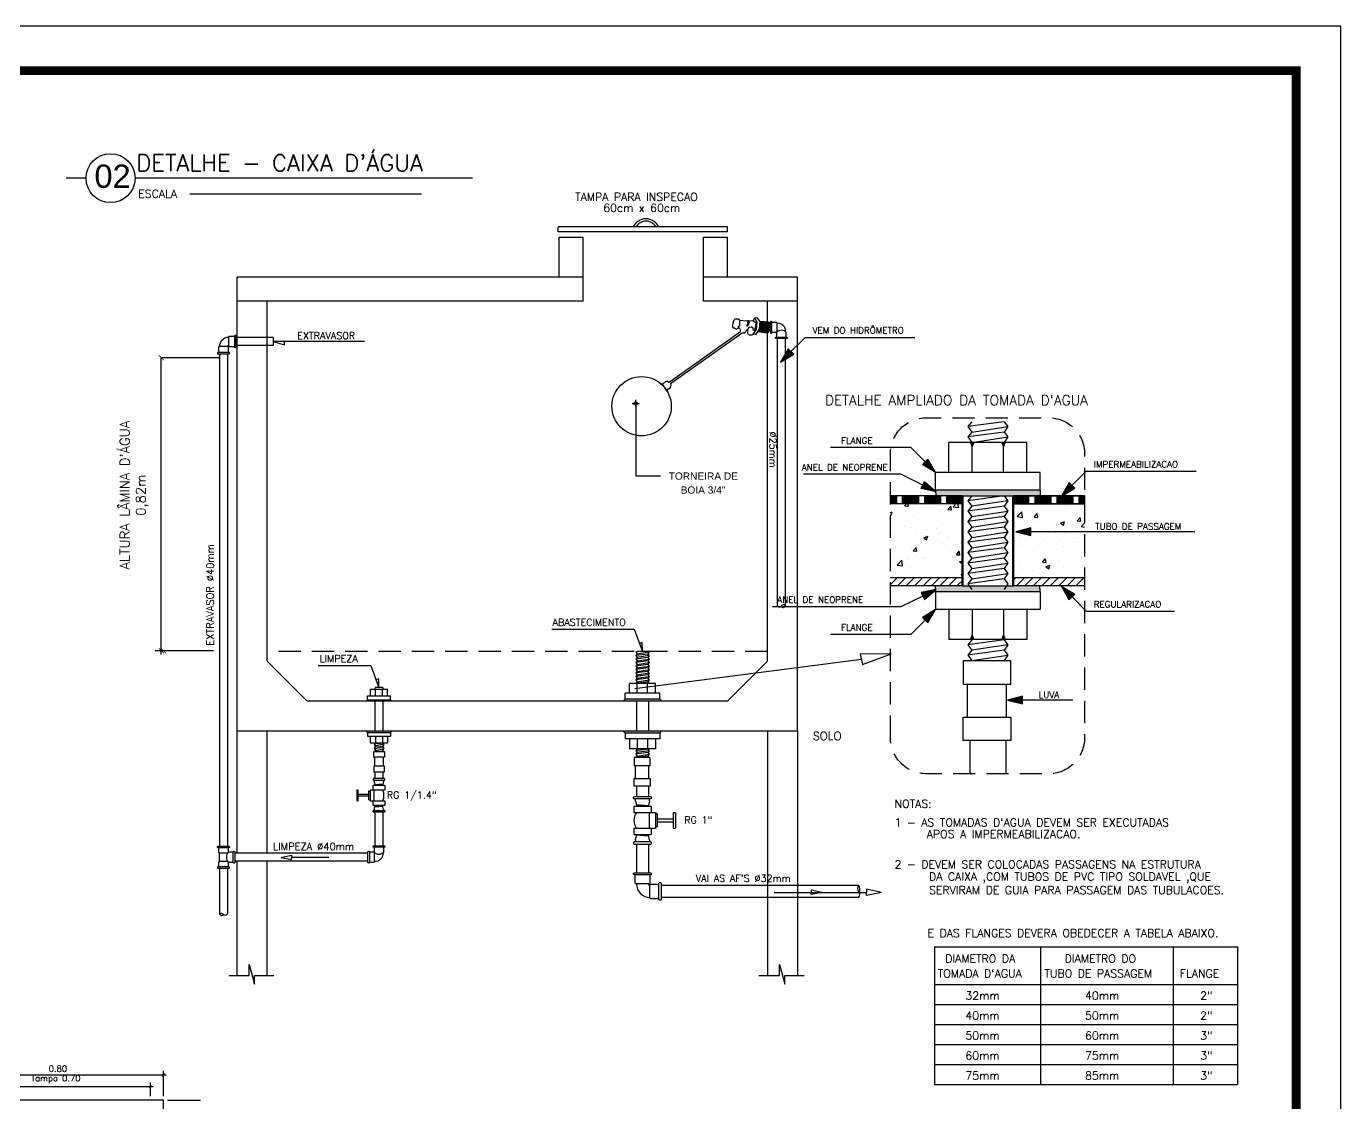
# Model space of a CAD drawing. Header units: millimetres. Extents: x -72 to 578, y 3 to 161.
# Drawn here: x 563.32 to 578.11, y 57.73 to 69.85 of the extents above; entities that cross this region are included whole.
import ezdxf
from ezdxf.enums import TextEntityAlignment as Align

# ---------------------------------------------------------------- set-up
doc = ezdxf.new("R2010")
doc.units = ezdxf.units.MM
doc.linetypes.add('HIDDEN', pattern=[0.375, 0.25, -0.125])
doc.layers.get('0').update_dxf_attribs({"color": 3})
for name, color, linetype in [('A-LAYOUT', 7, 'Continuous'), ('A-PEN-C', 4, 'Continuous'), ('A-PEN-G', 3, 'Continuous'), ('COTA', 7, 'Continuous'), ('COTAS', 7, 'Continuous'), ('DETALLHES_HIDRAULICO', 4, 'Continuous'), ('LAYER1', 2, 'Continuous'), ('LAYER2', 5, 'Continuous'), ('txt_0', 7, 'Continuous'), ('txt_1', 7, 'Continuous'), ('TXT_2', 6, 'Continuous')]:
    doc.layers.add(name, color=color, linetype=linetype)
doc.styles.add('ADITIVOCAD', font='romans.shx')
doc.styles.add('ARIAL', font='arial.ttf', dxfattribs={"height": 0.2})
doc.styles.add('CARIMBO_DADOS', font='arial.ttf', dxfattribs={"height": 0.1})
doc.styles.add('F2', font='ARIALN.TTF')
doc.styles.add('ROMANS', font='romans__.ttf', dxfattribs={"height": 0.1})
doc.dimstyles.new('COTAS_EXTERNAS', dxfattribs={"dimtxt": 0.1, "dimasz": 0.01, "dimexe": 0, "dimexo": 0, "dimgap": 0.07, "dimtad": 1, "dimzin": 5, "dimdsep": 46, "dimtxsty": 'CARIMBO_DADOS', "dimblk1": 'CIRCULOS', "dimblk2": 'CIRCULOS', "dimsah": 1, "dimcen": 0, "dimse1": 1, "dimse2": 1, "dimclrd": 8, "dimclre": 8, "dimclrt": 230, "dimadec": 0, "dimazin": 0, "dimtfac": 100, "dimtix": 1, "dimtmove": 2, "dimatfit": 3, "dimldrblk": 'CIRCULOS', "dimfxl": 1, "dimtolj": 1, "dimtzin": 5, "dimarcsym": 0})

# ---------------------------------------------------------------- blocks, each defined once
blk = doc.blocks.new('_ArchTick')
at = {"color": 0, "linetype": 'ByBlock', "const_width": 0.15}
blk.add_lwpolyline([(-0.5, -0.5), (0.5, 0.5)], dxfattribs=at)
blk = doc.blocks.new('efrgwbhwbnwbwb')
at = {"layer": 'A-PEN-C'}
blk.add_lwpolyline([(952.214, 187.44), (952.244, 187.406), (952.248, 187.386), (952.25, 187.363), (952.248, 187.323), (952.241, 187.284), (952.22, 187.212), (952.193, 187.19), (952.183, 187.172), (952.166, 187.17), (951.934, 187.201), (951.882, 187.133), (951.826, 187.143), (951.823, 187.137), (951.792, 187.122), (951.775, 187.12), (951.753, 187.116), (951.749, 187.116), (951.745, 187.118), (951.732, 187.121), (951.723, 187.124), (951.716, 187.131), (951.713, 187.132), (951.71, 187.135), (951.705, 187.141), (951.702, 187.145), (951.697, 187.158), (951.692, 187.164), (951.692, 187.176), (951.692, 187.186), (951.693, 187.195), (951.694, 187.202), (951.689, 187.209), (951.68, 187.221), (951.69, 187.227), (951.693, 187.233), (951.693, 187.237), (951.692, 187.242), (951.69, 187.245), (951.69, 187.245), (951.674, 187.245), (951.671, 187.245), (951.661, 187.243), (951.658, 187.238), (951.649, 187.218), (951.638, 187.198), (951.622, 187.185), (951.62, 187.169), (951.608, 187.168), (951.577, 187.169), (951.557, 187.172), (951.554, 187.172), (949.796, 185.919), (949.799, 185.871), (949.786, 185.839), (949.784, 185.826), (949.784, 185.815), (949.74, 185.789), (949.714, 185.782), (949.708, 185.78), (949.712, 185.739), (949.706, 185.751), (949.643, 185.841), (949.613, 185.872), (949.592, 185.894), (949.567, 185.917), (949.557, 185.926), (949.609, 185.926), (949.629, 185.938), (949.635, 185.945), (949.646, 185.965), (949.669, 185.972), (949.687, 185.986), (949.697, 185.992), (949.711, 185.992), (949.718, 185.991), (949.752, 185.967), (949.755, 185.966), (949.762, 185.966), (951.512, 187.209), (951.515, 187.225), (951.511, 187.246), (951.505, 187.259), (951.503, 187.264), (951.499, 187.274), (951.493, 187.289), (951.464, 187.291), (951.447, 187.295), (951.437, 187.282), (951.443, 187.279), (951.429, 187.273), (951.417, 187.271), (951.41, 187.271), (951.393, 187.277), (951.364, 187.289), (951.342, 187.291), (951.327, 187.31), (951.325, 187.33), (951.325, 187.355), (951.328, 187.388), (951.33, 187.403), (951.333, 187.418), (951.333, 187.43), (951.337, 187.44), (951.348, 187.457), (951.352, 187.477), (951.354, 187.483), (951.362, 187.491), (951.369, 187.496), (951.376, 187.511), (951.377, 187.516), (951.388, 187.524), (951.46, 187.518), (951.482, 187.507), (951.488, 187.496), (951.489, 187.487), (951.68, 187.47), (951.686, 187.483), (951.823, 187.47), (951.867, 187.544), (951.916, 187.551), (951.991, 187.458), (952.045, 187.456), (952.07, 187.456), (952.094, 187.456), (952.173, 187.445), (952.198, 187.445), (952.206, 187.444), (952.214, 187.44)], dxfattribs=at)
blk.add_circle((949.083, 185.372), 0.729, dxfattribs=at)
at = {"layer": 'A-PEN-G'}
for points in [[(951.495, 187.486), (951.487, 187.436), (951.487, 187.423), (951.487, 187.399), (951.489, 187.367), (951.476, 187.338), (951.469, 187.329), (951.447, 187.295)], [(951.694, 187.482), (951.724, 187.435), (951.711, 187.392), (951.701, 187.364), (951.693, 187.346), (951.671, 187.338), (951.668, 187.352), (951.685, 187.378), (951.691, 187.395), (951.694, 187.405), (951.695, 187.415), (951.695, 187.432), (951.694, 187.445), (951.688, 187.458), (951.68, 187.47)], [(951.823, 187.47), (951.888, 187.433), (951.878, 187.286), (951.836, 187.234)], [(951.991, 187.458), (951.971, 187.269), (951.882, 187.133), (951.826, 187.143), (951.91, 187.263), (951.927, 187.442), (951.867, 187.544)], [(951.836, 187.234), (951.825, 187.289), (951.781, 187.319), (951.774, 187.319), (951.726, 187.31), (951.714, 187.297), (951.695, 187.262), (951.694, 187.256), (951.69, 187.245)], [(952, 187.457), (952.012, 187.401), (952.01, 187.377), (952.008, 187.35), (952.003, 187.323), (951.996, 187.301), (951.992, 187.28), (951.991, 187.268), (951.99, 187.246), (951.986, 187.224), (951.973, 187.201)], [(952.012, 187.457), (952.024, 187.4), (952.022, 187.376), (952.02, 187.349), (952.015, 187.322), (952.009, 187.3), (952.004, 187.279), (952.003, 187.268), (952.002, 187.246), (951.998, 187.224), (951.985, 187.201)], [(952.03, 187.456), (952.042, 187.399), (952.04, 187.376), (952.038, 187.348), (952.033, 187.322), (952.027, 187.299), (952.022, 187.278), (952.021, 187.267), (952.02, 187.245), (952.016, 187.223), (952.003, 187.2)], [(952.053, 187.456), (952.065, 187.399), (952.063, 187.375), (952.06, 187.348), (952.055, 187.321), (952.049, 187.299), (952.045, 187.278), (952.044, 187.267), (952.042, 187.244), (952.039, 187.223), (952.026, 187.2)], [(952.07, 187.456), (952.082, 187.399), (952.08, 187.375), (952.078, 187.348), (952.073, 187.321), (952.066, 187.299), (952.062, 187.278), (952.061, 187.267), (952.06, 187.244), (952.056, 187.223), (952.043, 187.2)], [(952.09, 187.456), (952.101, 187.399), (952.099, 187.375), (952.097, 187.348), (952.092, 187.321), (952.086, 187.299), (952.081, 187.278), (952.08, 187.267), (952.079, 187.244), (952.075, 187.223), (952.062, 187.2)], [(952.103, 187.455), (952.115, 187.398), (952.113, 187.374), (952.11, 187.347), (952.105, 187.32), (952.099, 187.298), (952.095, 187.277), (952.093, 187.265), (952.092, 187.243), (952.088, 187.221), (952.075, 187.198)], [(952.12, 187.452), (952.131, 187.395), (952.13, 187.372), (952.127, 187.345), (952.122, 187.318), (952.116, 187.295), (952.112, 187.274), (952.11, 187.263), (952.109, 187.241), (952.105, 187.219), (952.092, 187.196)], [(952.133, 187.45), (952.145, 187.394), (952.143, 187.37), (952.141, 187.343), (952.136, 187.316), (952.13, 187.294), (952.125, 187.273), (952.124, 187.261), (952.123, 187.239), (952.119, 187.217), (952.106, 187.194)], [(952.144, 187.449), (952.156, 187.392), (952.154, 187.369), (952.151, 187.341), (952.146, 187.315), (952.14, 187.292), (952.136, 187.271), (952.134, 187.26), (952.133, 187.238), (952.129, 187.216), (952.116, 187.193)], [(952.162, 187.45), (952.174, 187.393), (952.172, 187.369), (952.169, 187.342), (952.165, 187.315), (952.158, 187.293), (952.154, 187.272), (952.153, 187.261), (952.151, 187.238), (952.148, 187.216), (952.135, 187.193)], [(952.173, 187.445), (952.184, 187.388), (952.183, 187.365), (952.18, 187.337), (952.175, 187.311), (952.169, 187.288), (952.165, 187.267), (952.163, 187.256), (952.162, 187.234), (952.158, 187.212), (952.145, 187.189)], [(952.185, 187.445), (952.197, 187.388), (952.195, 187.365), (952.193, 187.337), (952.188, 187.311), (952.181, 187.288), (952.177, 187.267), (952.176, 187.256), (952.175, 187.234), (952.171, 187.212), (952.158, 187.189)], [(952.195, 187.445), (952.207, 187.388), (952.205, 187.365), (952.203, 187.337), (952.198, 187.311), (952.192, 187.288), (952.187, 187.267), (952.186, 187.256), (952.185, 187.234), (952.181, 187.212), (952.168, 187.189)], [(952.21, 187.442), (952.222, 187.385), (952.22, 187.362), (952.218, 187.334), (952.213, 187.308), (952.206, 187.285), (952.202, 187.264), (952.201, 187.253), (952.2, 187.231), (952.196, 187.209), (952.183, 187.186)]]:
    blk.add_lwpolyline(points, dxfattribs=at)
blk = doc.blocks.new('CIRCULOS')
at = {"layer": 'COTAS'}
for p, q in [((-4, 0), (4, 0)), ((0, 4), (0, -4))]:
    blk.add_line(p, q, dxfattribs=at)
for radius in [2, 1]:
    blk.add_circle((0, 0), radius, dxfattribs=at)
blk = doc.blocks.new('A$C00126118')
at = {"layer": 'LAYER2'}
blk.add_line((0.3, 0.367), (0, 0.367), dxfattribs=at)
blk.add_circle((0.667, 0.367), 0.367, dxfattribs=at)

msp = doc.modelspace()

# ---------------------------------------------------------------- linework, layer by layer
at = {"layer": 'A-LAYOUT', "linetype": 'ByBlock'}
for p, q in [((562.485, 58.048), (564.897, 58.048)), ((564.867, 57.808), (564.867, 58.092)), ((562.632, 57.918), (564.75, 57.918)), ((564.72, 57.808), (564.72, 57.962)), ((564.911, 57.764), (565.282, 57.764))]:
    msp.add_line(p, q, dxfattribs=at)
at = {"layer": 'A-LAYOUT'}
for p, q in [((564.867, 57.764), (562.515, 57.764)), ((564.867, 55.411), (564.867, 57.764))]:
    msp.add_line(p, q, dxfattribs=at)
at = {"layer": 'A-LAYOUT', "linetype": 'ByBlock', "const_width": 0.00573}
for points in [[(564.848, 58.028), (564.886, 58.067)], [(564.701, 57.899), (564.739, 57.937)]]:
    msp.add_lwpolyline(points, dxfattribs=at)
at = {"layer": 'COTA'}
msp.add_lwpolyline([(537.31, 40.148), (578.11, 40.148), (578.11, 69.848), (537.31, 69.848)], close=True, dxfattribs=at)
at = {"layer": 'COTA', "const_width": 0.1}
msp.add_lwpolyline([(537.81, 40.648), (577.61, 40.648), (577.61, 69.348), (537.81, 69.348)], close=True, dxfattribs=at)
at = {"layer": 'DETALLHES_HIDRAULICO'}
for p, q in [((566.1, 66.346), (565.681, 66.346)), ((566.1, 66.256), (565.681, 66.256)), ((566.1, 66.346), (566.1, 66.256)), ((571.772, 66.333), (571.772, 63.331)), ((571.862, 66.333), (571.862, 63.331)), ((565.497, 66.161), (565.497, 60.62)), ((565.587, 66.161), (565.587, 60.62)), ((573.959, 65.397), (573.914, 65.343)), ((574.323, 65.397), (573.914, 65.343)), ((574.323, 65.397), (574.367, 65.343)), ((573.914, 65.343), (573.959, 65.28)), ((574.323, 65.28), (573.914, 65.226)), ((573.959, 65.28), (573.914, 65.226)), ((573.914, 65.226), (573.959, 65.163)), ((573.959, 65.28), (574.367, 65.343)), ((573.959, 65.163), (574.367, 65.226)), ((574.367, 65.343), (574.323, 65.28)), ((574.323, 65.28), (574.367, 65.226)), ((574.367, 65.226), (574.323, 65.163)), ((573.703, 64.826), (573.703, 65.162)), ((574.578, 65.162), (573.703, 65.162)), ((573.947, 65.162), (573.965, 65.116)), ((573.965, 64.826), (573.965, 65.162)), ((573.965, 65.116), (573.984, 65.162)), ((574.299, 65.162), (574.317, 65.116)), ((574.317, 64.826), (574.317, 65.162)), ((574.317, 65.116), (574.336, 65.162)), ((574.578, 64.826), (574.578, 65.162)), ((573.553, 64.626), (573.553, 64.826)), ((574.728, 64.826), (573.553, 64.826)), ((574.728, 64.626), (574.728, 64.826)), ((573.553, 64.626), (573.556, 64.562)), ((574.728, 64.626), (573.553, 64.626)), ((574.728, 64.626), (574.73, 64.562)), ((573.115, 64.472), (573.115, 64.562)), ((573.182, 64.472), (573.182, 64.562)), ((573.363, 64.472), (573.363, 64.562)), ((573.43, 64.472), (573.43, 64.562)), ((573.61, 64.472), (573.61, 64.562)), ((573.678, 64.472), (573.678, 64.562)), ((573.855, 64.562), (574.426, 64.562)), ((573.959, 64.563), (573.914, 64.509)), ((574.323, 64.563), (573.914, 64.509)), ((573.914, 64.509), (573.959, 64.446)), ((574.367, 64.509), (573.959, 64.446)), ((574.323, 64.563), (574.367, 64.509)), ((574.367, 64.509), (574.323, 64.446)), ((574.603, 64.472), (574.603, 64.562)), ((574.671, 64.472), (574.671, 64.562)), ((574.851, 64.472), (574.851, 64.562)), ((574.919, 64.472), (574.919, 64.562)), ((575.099, 64.472), (575.099, 64.562)), ((575.166, 64.472), (575.166, 64.562)), ((573.959, 64.446), (573.914, 64.392)), ((574.323, 64.446), (573.914, 64.392)), ((573.914, 64.392), (573.959, 64.329)), ((573.959, 64.329), (573.914, 64.275)), ((574.323, 64.329), (573.914, 64.275)), ((573.959, 64.329), (574.367, 64.392)), ((574.323, 64.446), (574.367, 64.392)), ((574.367, 64.392), (574.323, 64.329)), ((574.323, 64.329), (574.367, 64.275)), ((573.914, 64.275), (573.959, 64.212)), ((573.959, 64.212), (573.914, 64.158)), ((574.323, 64.212), (573.914, 64.158)), ((573.959, 64.212), (574.367, 64.275)), ((574.367, 64.275), (574.323, 64.212)), ((574.323, 64.212), (574.367, 64.158)), ((573.914, 64.158), (573.959, 64.095)), ((573.959, 64.095), (573.914, 64.041)), ((574.323, 64.095), (573.914, 64.041)), ((573.914, 64.041), (573.959, 63.978)), ((573.959, 64.095), (574.367, 64.158)), ((573.959, 63.978), (574.367, 64.041)), ((574.367, 64.158), (574.323, 64.095)), ((574.323, 64.095), (574.367, 64.041)), ((574.367, 64.041), (574.323, 63.978)), ((573.959, 63.978), (573.914, 63.924)), ((574.323, 63.978), (573.914, 63.924)), ((573.914, 63.924), (573.959, 63.862)), ((573.959, 63.862), (574.367, 63.924)), ((574.323, 63.978), (574.367, 63.924)), ((574.367, 63.924), (574.323, 63.862)), ((573.959, 63.862), (573.914, 63.807)), ((574.323, 63.862), (573.914, 63.807)), ((573.914, 63.807), (573.959, 63.745)), ((573.959, 63.745), (573.914, 63.69)), ((574.323, 63.745), (573.914, 63.69)), ((573.959, 63.745), (574.367, 63.807)), ((574.323, 63.862), (574.367, 63.807)), ((574.367, 63.807), (574.323, 63.745)), ((574.323, 63.745), (574.367, 63.69)), ((573.914, 63.69), (573.959, 63.628)), ((573.959, 63.628), (573.914, 63.574)), ((574.323, 63.628), (573.914, 63.574)), ((573.959, 63.628), (574.367, 63.69)), ((574.367, 63.69), (574.323, 63.628)), ((574.323, 63.628), (574.367, 63.574)), ((573.553, 63.484), (573.55, 63.549)), ((573.553, 63.484), (573.553, 63.285)), ((574.728, 63.484), (573.553, 63.484)), ((574.728, 63.484), (573.553, 63.484)), ((573.855, 63.549), (574.426, 63.549)), ((573.914, 63.574), (573.959, 63.511)), ((574.367, 63.574), (574.323, 63.511)), ((574.728, 63.484), (574.727, 63.549)), ((574.728, 63.484), (574.728, 63.285)), ((574.728, 63.285), (573.553, 63.285)), ((573.703, 63.285), (573.703, 62.948)), ((573.965, 63.285), (573.965, 62.948)), ((574.317, 63.285), (574.317, 62.948)), ((574.578, 63.285), (574.578, 62.948)), ((573.947, 62.948), (573.965, 62.995)), ((573.965, 62.995), (573.984, 62.948)), ((574.299, 62.948), (574.317, 62.995)), ((574.317, 62.995), (574.336, 62.948)), ((574.578, 62.948), (573.703, 62.948)), ((573.959, 62.942), (573.914, 62.888)), ((574.323, 62.942), (573.914, 62.888)), ((573.914, 62.888), (573.959, 62.825)), ((574.367, 62.888), (573.959, 62.825)), ((574.323, 62.942), (574.367, 62.888)), ((574.367, 62.888), (574.323, 62.825)), ((570.186, 62.812), (570.179, 62.804)), ((570.242, 62.812), (570.179, 62.804)), ((570.179, 62.804), (570.194, 62.783)), ((570.194, 62.783), (570.179, 62.765)), ((570.315, 62.783), (570.179, 62.765)), ((570.179, 62.765), (570.194, 62.744)), ((570.194, 62.744), (570.179, 62.726)), ((570.315, 62.744), (570.179, 62.726)), ((570.179, 62.726), (570.194, 62.705)), ((570.194, 62.705), (570.179, 62.687)), ((570.315, 62.705), (570.179, 62.687)), ((570.315, 62.812), (570.194, 62.812)), ((570.33, 62.804), (570.194, 62.783)), ((570.33, 62.765), (570.194, 62.744)), ((570.194, 62.705), (570.33, 62.726)), ((570.33, 62.804), (570.315, 62.783)), ((570.315, 62.783), (570.33, 62.765)), ((570.33, 62.765), (570.315, 62.744)), ((570.315, 62.744), (570.33, 62.726)), ((570.33, 62.726), (570.315, 62.705)), ((570.315, 62.705), (570.33, 62.687)), ((570.323, 62.812), (570.33, 62.804)), ((573.959, 62.825), (573.914, 62.771)), ((574.323, 62.825), (573.914, 62.771)), ((573.914, 62.771), (573.959, 62.709)), ((573.959, 62.709), (574.367, 62.771)), ((574.323, 62.825), (574.367, 62.771)), ((574.367, 62.771), (574.323, 62.709)), ((570.179, 62.687), (570.194, 62.666)), ((570.194, 62.666), (570.179, 62.648)), ((570.315, 62.666), (570.179, 62.648)), ((570.179, 62.648), (570.194, 62.627)), ((570.194, 62.627), (570.179, 62.609)), ((570.315, 62.627), (570.179, 62.609)), ((570.179, 62.609), (570.194, 62.588)), ((570.194, 62.588), (570.179, 62.57)), ((570.315, 62.588), (570.179, 62.57)), ((570.179, 62.57), (570.194, 62.549)), ((570.194, 62.549), (570.179, 62.531)), ((570.315, 62.549), (570.179, 62.531)), ((570.194, 62.666), (570.33, 62.687)), ((570.194, 62.627), (570.33, 62.648)), ((570.194, 62.588), (570.33, 62.609)), ((570.194, 62.549), (570.33, 62.57)), ((570.33, 62.687), (570.315, 62.666)), ((570.315, 62.666), (570.33, 62.648)), ((570.33, 62.648), (570.315, 62.627)), ((570.315, 62.627), (570.33, 62.609)), ((570.33, 62.609), (570.315, 62.588)), ((570.315, 62.588), (570.33, 62.57)), ((570.33, 62.57), (570.315, 62.549)), ((570.315, 62.549), (570.33, 62.531)), ((567.251, 62.41), (567.241, 62.386)), ((567.251, 62.41), (567.331, 62.41)), ((567.331, 62.41), (567.341, 62.386)), ((570.108, 62.341), (570.108, 62.453)), ((570.4, 62.453), (570.108, 62.453)), ((570.179, 62.531), (570.194, 62.51)), ((570.194, 62.51), (570.179, 62.492)), ((570.315, 62.51), (570.179, 62.492)), ((570.179, 62.492), (570.194, 62.471)), ((570.194, 62.471), (570.179, 62.453)), ((570.315, 62.471), (570.179, 62.453)), ((570.194, 62.51), (570.33, 62.531)), ((570.194, 62.471), (570.33, 62.492)), ((570.196, 62.341), (570.196, 62.453)), ((570.313, 62.341), (570.313, 62.453)), ((570.33, 62.531), (570.315, 62.51)), ((570.315, 62.51), (570.33, 62.492)), ((570.33, 62.492), (570.315, 62.471)), ((570.315, 62.471), (570.33, 62.453)), ((570.4, 62.341), (570.4, 62.453)), ((573.912, 62.077), (573.912, 62.444)), ((574.352, 62.077), (574.352, 62.444)), ((567.161, 62.267), (567.147, 62.253)), ((567.161, 62.312), (567.422, 62.312)), ((567.161, 62.267), (567.161, 62.312)), ((567.161, 62.267), (567.422, 62.267)), ((567.194, 62.386), (567.388, 62.386)), ((567.194, 62.312), (567.194, 62.386)), ((567.245, 62.253), (567.245, 61.915)), ((567.252, 62.312), (567.252, 62.386)), ((567.33, 62.312), (567.33, 62.386)), ((567.335, 62.253), (567.335, 61.915)), ((567.388, 62.312), (567.388, 62.386)), ((567.422, 62.267), (567.422, 62.312)), ((567.422, 62.267), (567.435, 62.253)), ((570.059, 62.274), (570.038, 62.253)), ((570.059, 62.274), (570.059, 62.341)), ((570.45, 62.341), (570.059, 62.341)), ((570.45, 62.274), (570.059, 62.274)), ((570.187, 62.253), (570.187, 61.915)), ((570.322, 62.253), (570.322, 61.915)), ((570.45, 62.274), (570.45, 62.341)), ((570.45, 62.274), (570.47, 62.253)), ((567.16, 61.901), (567.146, 61.915)), ((567.16, 61.901), (567.421, 61.901)), ((567.16, 61.901), (567.421, 61.901)), ((567.16, 61.901), (567.16, 61.857)), ((567.16, 61.857), (567.421, 61.857)), ((567.193, 61.857), (567.193, 61.782)), ((567.251, 61.857), (567.251, 61.782)), ((567.329, 61.857), (567.329, 61.782)), ((567.387, 61.857), (567.387, 61.782)), ((567.421, 61.901), (567.434, 61.915)), ((567.421, 61.901), (567.421, 61.857)), ((570.059, 61.894), (570.038, 61.915)), ((570.45, 61.894), (570.059, 61.894)), ((570.45, 61.894), (570.059, 61.894)), ((570.059, 61.894), (570.059, 61.827)), ((570.45, 61.827), (570.059, 61.827)), ((570.108, 61.827), (570.108, 61.715)), ((570.196, 61.827), (570.196, 61.715)), ((570.313, 61.827), (570.313, 61.715)), ((570.4, 61.827), (570.4, 61.715)), ((570.45, 61.894), (570.47, 61.915)), ((570.45, 61.894), (570.45, 61.827)), ((573.94, 61.435), (573.94, 61.811)), ((574.345, 61.435), (574.345, 61.811)), ((567.193, 61.782), (567.387, 61.782)), ((567.25, 61.78), (567.235, 61.762)), ((567.235, 61.762), (567.33, 61.741)), ((567.235, 61.762), (567.25, 61.741)), ((567.25, 61.741), (567.235, 61.723)), ((567.33, 61.702), (567.235, 61.723)), ((567.235, 61.723), (567.25, 61.702)), ((567.25, 61.702), (567.235, 61.684)), ((567.25, 61.78), (567.345, 61.762)), ((567.25, 61.741), (567.345, 61.723)), ((567.25, 61.702), (567.335, 61.686)), ((567.33, 61.78), (567.345, 61.762)), ((567.345, 61.762), (567.33, 61.741)), ((567.33, 61.741), (567.345, 61.723)), ((567.345, 61.723), (567.33, 61.702)), ((567.33, 61.702), (567.345, 61.684)), ((570.4, 61.715), (570.108, 61.715)), ((570.315, 61.713), (570.179, 61.695)), ((570.194, 61.713), (570.179, 61.695)), ((570.179, 61.695), (570.194, 61.674)), ((570.315, 61.674), (570.179, 61.656)), ((570.194, 61.674), (570.179, 61.656)), ((570.33, 61.695), (570.194, 61.674)), ((570.315, 61.713), (570.33, 61.695)), ((570.33, 61.695), (570.315, 61.674)), ((570.315, 61.674), (570.33, 61.656)), ((567.244, 61.524), (567.244, 61.621)), ((567.342, 61.524), (567.342, 61.621)), ((570.178, 61.384), (570.178, 61.53)), ((570.179, 61.656), (570.194, 61.635)), ((570.194, 61.635), (570.179, 61.617)), ((570.315, 61.635), (570.189, 61.618)), ((570.194, 61.635), (570.33, 61.656)), ((570.33, 61.656), (570.315, 61.635)), ((570.315, 61.635), (570.33, 61.617)), ((570.325, 61.384), (570.325, 61.53)), ((567.245, 61.457), (567.245, 61.381)), ((567.245, 61.406), (567.245, 61.381)), ((567.335, 61.457), (567.335, 61.381)), ((567.335, 61.406), (567.335, 61.381)), ((567.178, 61.242), (567.193, 61.242)), ((567.178, 61.143), (567.178, 61.242)), ((567.238, 61.347), (567.238, 61.362)), ((567.238, 61.347), (567.245, 61.315)), ((567.238, 61.132), (567.238, 61.252)), ((567.335, 61.32), (567.245, 61.313)), ((567.245, 61.315), (567.245, 61.306)), ((567.335, 61.314), (567.245, 61.308)), ((567.335, 61.309), (567.294, 61.306)), ((567.343, 61.347), (567.335, 61.315)), ((567.335, 61.315), (567.335, 61.306)), ((567.343, 61.347), (567.343, 61.362)), ((570.187, 61.294), (570.187, 61.18)), ((570.322, 61.294), (570.322, 61.18)), ((567.178, 61.203), (567.058, 61.203)), ((567.178, 61.182), (567.058, 61.182)), ((567.178, 61.143), (567.193, 61.143)), ((567.238, 61.038), (567.245, 61.069)), ((567.245, 61.075), (567.286, 61.078)), ((567.245, 61.069), (567.245, 61.078)), ((567.245, 61.07), (567.335, 61.076)), ((567.245, 61.064), (567.335, 61.071)), ((567.335, 61.069), (567.335, 61.078)), ((567.343, 61.038), (567.335, 61.069)), ((570.176, 61.129), (570.176, 61.152)), ((570.176, 61.129), (570.187, 61.082)), ((570.187, 61.089), (570.323, 61.079)), ((570.187, 61.082), (570.187, 61.069)), ((570.188, 61.081), (570.323, 61.071)), ((570.188, 61.073), (570.249, 61.069)), ((570.334, 61.129), (570.322, 61.082)), ((570.322, 61.082), (570.322, 61.069)), ((570.334, 61.129), (570.334, 61.152)), ((567.238, 61.038), (567.238, 61.022)), ((567.245, 61.004), (567.245, 60.624)), ((567.335, 61.004), (567.335, 60.624)), ((567.343, 61.038), (567.343, 61.022)), ((570.334, 60.821), (570.334, 61.001)), ((570.424, 60.985), (570.401, 60.985)), ((570.424, 60.837), (570.424, 60.985)), ((570.424, 60.927), (570.604, 60.927)), ((570.424, 60.837), (570.401, 60.837)), ((570.424, 60.895), (570.604, 60.895)), ((570.176, 60.693), (570.187, 60.74)), ((570.176, 60.693), (570.176, 60.67)), ((570.187, 60.74), (570.187, 60.753)), ((570.322, 60.741), (570.187, 60.751)), ((570.323, 60.733), (570.187, 60.743)), ((570.187, 60.642), (570.187, 60.322)), ((570.322, 60.749), (570.262, 60.753)), ((570.322, 60.74), (570.322, 60.753)), ((570.334, 60.693), (570.322, 60.74)), ((570.322, 60.642), (570.322, 60.322)), ((570.334, 60.693), (570.334, 60.67)), ((565.496, 60.449), (565.496, 60.546)), ((567.167, 60.542), (565.668, 60.542)), ((565.497, 60.373), (565.497, 59.858)), ((565.587, 60.373), (565.587, 59.858)), ((567.167, 60.452), (565.668, 60.452)), ((572.685, 60.18), (570.464, 60.18)), ((572.685, 60.045), (570.464, 60.045))]:
    msp.add_line(p, q, dxfattribs=at)
at = {"layer": 'DETALLHES_HIDRAULICO', "linetype": 'HIDDEN'}
msp.add_line((571.66, 62.812), (566.033, 62.812), dxfattribs=at)
at = {"layer": 'DETALLHES_HIDRAULICO'}
for points in [[(571.701, 66.526, 0.414214), (571.694, 66.519), (571.694, 66.4, 0.414214), (571.701, 66.393), (571.703, 66.393, 0.414214), (571.71, 66.4), (571.71, 66.519, 0.414214), (571.703, 66.526)], [(565.665, 66.36), (565.665, 66.241, 0.414214), (565.672, 66.234), (565.674, 66.234, 0.414214), (565.681, 66.241), (565.681, 66.36, 0.414214), (565.674, 66.367), (565.672, 66.367, 0.414214)], [(571.884, 66.34, -0.414214), (571.877, 66.333), (571.758, 66.333, -0.414214), (571.751, 66.34), (571.751, 66.342, -0.414214), (571.758, 66.349), (571.877, 66.349, -0.414214), (571.884, 66.342)], [(565.475, 66.168, 0.414214), (565.482, 66.161), (565.601, 66.161, 0.414214), (565.608, 66.168), (565.608, 66.17, 0.414214), (565.601, 66.177), (565.482, 66.177, 0.414214), (565.475, 66.17)], [(567.224, 61.369, 0.414331), (567.231, 61.362), (567.35, 61.362, 0.414331), (567.357, 61.369), (567.357, 61.373, 0.414214), (567.35, 61.381), (567.231, 61.381, 0.414214), (567.224, 61.373)], [(567.043, 61.137, 0.414214), (567.047, 61.132), (567.053, 61.132, 0.414214), (567.058, 61.137), (567.058, 61.248, 0.414214), (567.053, 61.252), (567.047, 61.252, 0.414214), (567.043, 61.248)], [(570.355, 61.163, -0.414331), (570.344, 61.152), (570.166, 61.152, -0.414331), (570.155, 61.163), (570.155, 61.169, -0.414214), (570.166, 61.18), (570.344, 61.18, -0.414214), (570.355, 61.169)], [(570.626, 60.828, -0.414214), (570.62, 60.821), (570.611, 60.821, -0.414214), (570.604, 60.828), (570.604, 60.994, -0.414214), (570.611, 61.001), (570.62, 61.001, -0.414214), (570.626, 60.994)], [(565.474, 60.613, -0.414214), (565.482, 60.62), (565.6, 60.62, -0.414214), (565.608, 60.613), (565.608, 60.611, -0.414214), (565.6, 60.604), (565.482, 60.604, -0.414214), (565.474, 60.611)], [(565.661, 60.563, -0.414214), (565.668, 60.556), (565.668, 60.437, -0.414214), (565.661, 60.43), (565.659, 60.43, -0.414214), (565.652, 60.437), (565.652, 60.556, -0.414214), (565.659, 60.563)], [(567.174, 60.431, -0.414214), (567.167, 60.438), (567.167, 60.557, -0.414214), (567.174, 60.564), (567.176, 60.564, -0.414214), (567.183, 60.557), (567.183, 60.438, -0.414214), (567.176, 60.431)], [(567.224, 60.617, -0.414214), (567.231, 60.624), (567.35, 60.624, -0.414214), (567.357, 60.617), (567.357, 60.615, -0.414214), (567.35, 60.608), (567.231, 60.608, -0.414214), (567.224, 60.615)], [(565.474, 60.38, 0.414214), (565.482, 60.373), (565.6, 60.373, 0.414214), (565.608, 60.38), (565.608, 60.382, 0.414214), (565.6, 60.389), (565.482, 60.389, 0.414214), (565.474, 60.382)], [(570.155, 60.311, -0.414214), (570.166, 60.322), (570.344, 60.322, -0.414214), (570.355, 60.311), (570.355, 60.308, -0.414214), (570.344, 60.297), (570.166, 60.297, -0.414214), (570.155, 60.308)], [(570.44, 60.022), (570.44, 60.201, -0.414214), (570.451, 60.212), (570.454, 60.212, -0.414214), (570.464, 60.201), (570.464, 60.022, -0.414214), (570.454, 60.012), (570.451, 60.012, -0.414214)]]:
    msp.add_lwpolyline(points, format="xyb", close=True, dxfattribs=at)
for points in [[(571.71, 66.404), (571.76, 66.404, 0.414214), (571.769, 66.413), (571.769, 66.506, 0.414214), (571.76, 66.515), (571.71, 66.515)], [(571.873, 66.349), (571.873, 66.403, 0.415872), (571.762, 66.403), (571.762, 66.349)], [(565.665, 66.357), (565.607, 66.357, 0.414214), (565.598, 66.348), (565.598, 66.254, 0.414214), (565.607, 66.245), (565.665, 66.245)], [(565.597, 66.177), (565.597, 66.235, 0.414214), (565.588, 66.244), (565.495, 66.244, 0.414214), (565.486, 66.235), (565.486, 66.177)], [(574.4, 62.707), (573.864, 62.707, -0.387836)], [(574.4, 61.811), (573.864, 61.811, 0.387836)], [(567.233, 61.688), (567.352, 61.688, 0.387836)], [(570.341, 61.617), (570.162, 61.617, -0.387836)], [(567.233, 61.457), (567.352, 61.457, -0.387836)], [(567.224, 61.252), (567.224, 61.302, -0.414214), (567.229, 61.306), (567.352, 61.306, -0.414214), (567.356, 61.302), (567.356, 61.257, -0.414214), (567.352, 61.252), (567.193, 61.252), (567.193, 61.132), (567.352, 61.132, -0.414214), (567.356, 61.127), (567.356, 61.082, -0.414214), (567.352, 61.078), (567.229, 61.078, -0.414214), (567.224, 61.082), (567.224, 61.132)], [(570.341, 61.295), (570.162, 61.295, 0.387836)], [(567.224, 61.015, -0.414331), (567.231, 61.022), (567.35, 61.022, -0.414331), (567.357, 61.015)], [(567.357, 61.015), (567.357, 61.011, -0.414214), (567.35, 61.004), (567.231, 61.004, -0.414214), (567.224, 61.011), (567.224, 61.015)], [(570.355, 61.001), (570.355, 61.062, 0.414214), (570.348, 61.069), (570.163, 61.069, 0.414214), (570.156, 61.062), (570.156, 61.008, 0.414214), (570.163, 61.001), (570.401, 61.001), (570.401, 60.821), (570.163, 60.821, 0.414214), (570.156, 60.814), (570.156, 60.76, 0.414214), (570.163, 60.753), (570.348, 60.753, 0.414214), (570.355, 60.76), (570.355, 60.821)], [(570.355, 60.659, 0.414331), (570.344, 60.67), (570.166, 60.67, 0.414331), (570.155, 60.659)], [(570.155, 60.659), (570.155, 60.653, 0.414214), (570.166, 60.642), (570.344, 60.642, 0.414214), (570.355, 60.653), (570.355, 60.659)], [(565.485, 60.604), (565.485, 60.555, 0.414214), (565.494, 60.546), (565.588, 60.546, 0.414214), (565.597, 60.555), (565.597, 60.604)], [(565.652, 60.553), (565.597, 60.553, 0.415872), (565.597, 60.441), (565.652, 60.441)], [(567.183, 60.442), (567.232, 60.442, 0.414214), (567.241, 60.451), (567.241, 60.544, 0.414214), (567.232, 60.553), (567.183, 60.553)], [(567.235, 60.608), (567.235, 60.554, 0.415872), (567.346, 60.554), (567.346, 60.608)], [(565.597, 60.389), (565.597, 60.439, 0.414214), (565.588, 60.448), (565.494, 60.448, 0.414214), (565.485, 60.439), (565.485, 60.389)], [(570.339, 60.297), (570.339, 60.21, -0.414214), (570.326, 60.197), (570.185, 60.197, -0.414214), (570.172, 60.21), (570.172, 60.297)], [(570.44, 60.028), (570.353, 60.028, -0.414214), (570.339, 60.041), (570.339, 60.182, -0.414214), (570.353, 60.195), (570.44, 60.195)]]:
    msp.add_lwpolyline(points, format="xyb", dxfattribs=at)
at = {"layer": 'DETALLHES_HIDRAULICO', "const_width": 0.027}
for points in [[(573.855, 63.549), (573.855, 64.562)], [(574.426, 63.549), (574.426, 64.562)]]:
    msp.add_lwpolyline(points, dxfattribs=at)
at = {"layer": 'DETALLHES_HIDRAULICO'}
for points in [[(573.864, 62.707), (573.864, 62.444), (574.4, 62.444), (574.4, 62.707)], [(573.864, 61.811), (573.864, 62.074), (574.4, 62.074), (574.4, 61.811)], [(567.352, 61.688), (567.352, 61.621), (567.233, 61.621), (567.233, 61.688)], [(567.352, 61.457), (567.352, 61.523), (567.233, 61.523), (567.233, 61.457)], [(570.162, 61.617), (570.162, 61.53), (570.341, 61.53), (570.341, 61.617)], [(570.162, 61.295), (570.162, 61.383), (570.341, 61.383), (570.341, 61.295)], [(566.189, 60.495), (566.307, 60.52), (566.307, 60.495)], [(566.189, 60.495), (566.307, 60.47), (566.307, 60.495)], [(566.725, 60.495), (566.307, 60.495)], [(571.735, 60.101), (572.154, 60.101)], [(572.082, 60.101), (572.776, 60.101)], [(572.082, 60.101), (572.776, 60.101)], [(572.271, 60.101), (572.154, 60.126), (572.154, 60.101)], [(572.271, 60.101), (572.154, 60.076), (572.154, 60.101)], [(572.944, 60.101), (572.776, 60.137), (572.776, 60.101)], [(572.944, 60.101), (572.776, 60.065), (572.776, 60.101)], [(565.6, 59.164), (565.83, 59.164), (565.83, 59.288), (565.892, 59.068), (565.892, 59.164), (566.109, 59.164)], [(571.564, 59.164), (571.795, 59.164), (571.795, 59.288), (571.857, 59.068), (571.857, 59.164), (572.073, 59.164)]]:
    msp.add_lwpolyline(points, dxfattribs=at)
for centre, radius, start, end in [((571.779, 66.42), 0.0853, 354.04, 96.8621), ((565.598, 66.244), 0.102, 90.2943, 180.1783), ((565.598, 66.244), 0.0115, 92.6862, 181.5328), ((571.795, 63.338), 0.0239, 196.9803, 322.4709), ((571.842, 63.301), 0.0354, 55.4576, 142.4709), ((571.837, 63.332), 0.0249, 200.614, 357.3145), ((567.181, 61.192), 0.166, 338.7623, 21.2377), ((570.308, 60.911), 0.15, 143.1519, 216.8481), ((567.247, 60.546), 0.0942, 266.3415, 1.8523), ((570.34, 60.196), 0.152, 179.8217, 269.7057), ((570.34, 60.196), 0.0173, 178.4672, 267.3138), ((572.728, 60.145), 0.0548, 141.4396, 220.8755), ((572.627, 60.134), 0.074, 332.9335, 38.4068), ((572.65, 60.078), 0.0485, 316.6297, 40.8755), ((565.514, 59.827), 0.0357, 48.236, 119.1391), ((565.525, 59.873), 0.0313, 206.7055, 311.0513), ((565.56, 59.879), 0.0335, 228.236, 322.4119)]:
    msp.add_arc(centre, radius, start, end, dxfattribs=at)
for points in [[(573.947, 65.162), (573.965, 65.116), (573.947, 65.162), (573.984, 65.162)], [(574.299, 65.162), (574.317, 65.116), (574.299, 65.162), (574.336, 65.162)], [(573.556, 64.562), (574.73, 64.562), (573.553, 64.626), (574.728, 64.626)], [(573.045, 64.472), (573.115, 64.472), (573.045, 64.562), (573.115, 64.562)], [(573.182, 64.472), (573.363, 64.472), (573.182, 64.562), (573.363, 64.562)], [(573.43, 64.472), (573.61, 64.472), (573.43, 64.562), (573.61, 64.562)], [(573.678, 64.472), (573.855, 64.472), (573.678, 64.562), (573.855, 64.562)], [(574.603, 64.472), (574.426, 64.472), (574.603, 64.562), (574.426, 64.562)], [(574.851, 64.472), (574.671, 64.472), (574.851, 64.562), (574.671, 64.562)], [(575.099, 64.472), (574.919, 64.472), (575.099, 64.562), (574.919, 64.562)], [(575.236, 64.472), (575.166, 64.472), (575.236, 64.562), (575.166, 64.562)], [(573.55, 63.549), (574.727, 63.549), (573.553, 63.484), (574.728, 63.484)], [(573.947, 62.948), (573.965, 62.995), (573.947, 62.948), (573.984, 62.948)], [(574.299, 62.948), (574.317, 62.995), (574.299, 62.948), (574.336, 62.948)], [(567.435, 62.253), (567.147, 62.253), (567.422, 62.267), (567.161, 62.267)], [(570.038, 62.253), (570.47, 62.253), (570.059, 62.274), (570.45, 62.274)], [(567.434, 61.915), (567.146, 61.915), (567.421, 61.901), (567.16, 61.901)], [(570.038, 61.915), (570.47, 61.915), (570.059, 61.894), (570.45, 61.894)]]:
    msp.add_solid(points, dxfattribs=at)
at = {"layer": 'LAYER2', "color": 5}
msp.add_line((568.343, 68.138), (564.546, 68.138), dxfattribs=at)
at = {"layer": 'LAYER2'}
msp.add_line((565.162, 67.962), (567.768, 67.962), dxfattribs=at)
at = {"layer": 'txt_0'}
for p, q in [((571.925, 66.187), (572.084, 66.346)), ((572.084, 66.346), (573.319, 66.346)), ((573.275, 65.106), (572.369, 65.106)), ((573.435, 64.946), (573.275, 65.106)), ((573.161, 64.806), (572.065, 64.806)), ((573.409, 64.685), (573.161, 64.806)), ((575.088, 64.682), (575.247, 64.841)), ((575.247, 64.841), (576.482, 64.841)), ((573.208, 64.451), (573.225, 64.472)), ((573.249, 64.448), (573.244, 64.472)), ((573.75, 64.441), (573.78, 64.472)), ((573.81, 64.431), (573.805, 64.472)), ((573.045, 64.375), (573.063, 64.382)), ((573.045, 64.344), (573.049, 64.341)), ((573.049, 64.341), (573.063, 64.382)), ((573.174, 64.329), (573.174, 64.329)), ((573.208, 64.451), (573.249, 64.448)), ((573.295, 64.434), (573.295, 64.434)), ((573.299, 64.328), (573.299, 64.328)), ((573.6, 64.385), (573.6, 64.385)), ((573.692, 64.409), (573.725, 64.448)), ((573.692, 64.409), (573.733, 64.406)), ((573.692, 64.395), (573.692, 64.395)), ((573.733, 64.406), (573.725, 64.448)), ((573.75, 64.441), (573.81, 64.431)), ((573.77, 64.407), (573.77, 64.407)), ((574.471, 64.329), (574.523, 64.384)), ((574.471, 64.329), (574.531, 64.32)), ((574.531, 64.32), (574.523, 64.384)), ((574.642, 64.382), (574.642, 64.382)), ((574.661, 64.324), (574.694, 64.363)), ((574.661, 64.324), (574.702, 64.321)), ((574.672, 64.398), (574.672, 64.398)), ((574.702, 64.321), (574.694, 64.363)), ((575.013, 64.441), (575.013, 64.441)), ((575.036, 64.45), (575.036, 64.45)), ((575.125, 64.343), (575.125, 64.343)), ((573.198, 64.216), (573.198, 64.216)), ((573.287, 64.209), (573.287, 64.209)), ((573.46, 64.179), (573.46, 64.179)), ((573.559, 64.201), (573.559, 64.201)), ((573.634, 64.256), (573.634, 64.256)), ((573.848, 64.175), (573.848, 64.175)), ((573.854, 64.247), (573.854, 64.247)), ((574.443, 64.253), (574.443, 64.253)), ((574.699, 64.287), (574.699, 64.287)), ((574.956, 64.256), (575.004, 64.274)), ((574.956, 64.256), (574.99, 64.233)), ((574.99, 64.233), (575.004, 64.274)), ((575.005, 64.216), (575.005, 64.216)), ((575.145, 64.282), (575.178, 64.321)), ((575.145, 64.282), (575.186, 64.278)), ((575.186, 64.278), (575.178, 64.321)), ((575.191, 64.217), (575.228, 64.255)), ((575.191, 64.217), (575.228, 64.211)), ((573.067, 64.112), (573.067, 64.112)), ((573.341, 64.126), (573.341, 64.126)), ((573.419, 64.092), (573.466, 64.11)), ((573.419, 64.092), (573.452, 64.069)), ((573.423, 64.119), (573.423, 64.119)), ((573.452, 64.069), (573.466, 64.11)), ((573.592, 64.141), (573.592, 64.141)), ((573.626, 64.032), (573.626, 64.032)), ((573.701, 64.111), (573.701, 64.111)), ((574.426, 64.052), (574.436, 64.056)), ((574.426, 64.024), (574.436, 64.056)), ((574.506, 64.078), (574.506, 64.078)), ((574.625, 64.161), (576.469, 64.161)), ((574.64, 64.156), (574.64, 64.156)), ((574.664, 64.173), (574.664, 64.173)), ((574.783, 64.065), (574.783, 64.065)), ((574.9, 64.146), (574.9, 64.146)), ((574.948, 64.077), (574.948, 64.077)), ((575.001, 64.14), (575.001, 64.14)), ((575.117, 64.099), (575.117, 64.099)), ((575.143, 64.05), (575.143, 64.05)), ((573.279, 63.984), (573.279, 63.984)), ((573.302, 63.944), (573.334, 63.982)), ((573.302, 63.944), (573.342, 63.94)), ((573.342, 63.94), (573.334, 63.982)), ((573.67, 63.908), (573.67, 63.908)), ((573.718, 63.943), (573.718, 63.943)), ((573.786, 63.901), (573.819, 63.94)), ((573.786, 63.901), (573.827, 63.898)), ((573.827, 63.898), (573.819, 63.94)), ((574.521, 64.02), (574.521, 64.02)), ((574.656, 63.948), (574.656, 63.948)), ((574.997, 63.991), (574.997, 63.991)), ((573.064, 63.873), (573.064, 63.873)), ((573.119, 63.783), (573.171, 63.838)), ((573.119, 63.783), (573.179, 63.774)), ((573.179, 63.774), (573.171, 63.838)), ((573.245, 63.852), (573.245, 63.852)), ((573.271, 63.759), (573.271, 63.759)), ((573.325, 63.876), (573.325, 63.876)), ((573.414, 63.875), (573.414, 63.875)), ((573.424, 63.858), (573.424, 63.858)), ((573.617, 63.807), (573.617, 63.807)), ((573.785, 63.843), (573.785, 63.843)), ((573.822, 63.82), (573.855, 63.833)), ((573.822, 63.82), (573.855, 63.797)), ((573.855, 63.797), (573.855, 63.798)), ((574.506, 63.812), (574.506, 63.812)), ((574.755, 63.816), (574.787, 63.855)), ((574.755, 63.816), (574.795, 63.813)), ((574.77, 63.81), (574.77, 63.81)), ((574.795, 63.813), (574.787, 63.855)), ((574.792, 63.766), (574.839, 63.784)), ((574.792, 63.766), (574.826, 63.743)), ((574.826, 63.743), (574.839, 63.784)), ((574.866, 63.797), (574.866, 63.797)), ((574.872, 63.743), (574.872, 63.743)), ((574.939, 63.833), (574.939, 63.833)), ((574.989, 63.767), (574.989, 63.767)), ((575.195, 63.866), (575.195, 63.866)), ((575.227, 63.782), (575.227, 63.782)), ((573.045, 63.565), (573.119, 63.639)), ((573.124, 63.549), (573.214, 63.639)), ((573.22, 63.549), (573.31, 63.639)), ((573.315, 63.549), (573.405, 63.639)), ((573.411, 63.549), (573.501, 63.639)), ((573.492, 63.642), (573.492, 63.642)), ((573.506, 63.549), (573.596, 63.639)), ((573.602, 63.549), (573.692, 63.639)), ((573.697, 63.549), (573.787, 63.639)), ((573.793, 63.549), (573.855, 63.611)), ((573.84, 63.671), (573.855, 63.688)), ((573.84, 63.671), (573.855, 63.669)), ((574.426, 63.609), (574.456, 63.639)), ((574.461, 63.549), (574.551, 63.639)), ((574.478, 63.675), (574.478, 63.675)), ((574.557, 63.549), (574.647, 63.639)), ((574.648, 63.723), (574.648, 63.723)), ((574.652, 63.549), (574.742, 63.639)), ((574.748, 63.549), (574.838, 63.639)), ((574.843, 63.549), (574.933, 63.639)), ((574.939, 63.549), (575.029, 63.639)), ((575.034, 63.549), (575.124, 63.639)), ((575.13, 63.549), (575.22, 63.639)), ((573.409, 63.435), (573.163, 63.316)), ((575.225, 63.549), (575.228, 63.551)), ((573.163, 63.316), (571.717, 63.316)), ((575.088, 63.425), (575.247, 63.265)), ((573.435, 63.164), (573.275, 63.004)), ((575.247, 63.265), (576.239, 63.265)), ((573.275, 63.004), (572.369, 63.004)), ((570.168, 62.397), (572.718, 62.724)), ((573.051, 62.787), (572.705, 62.78)), ((572.705, 62.78), (572.731, 62.666)), ((572.731, 62.666), (573.051, 62.787)), ((574.532, 62.266), (575.096, 62.266))]:
    msp.add_line(p, q, dxfattribs=at)
at = {"layer": 'txt_0', "linetype": 'ByBlock'}
for p, q in [((565.496, 66.118), (564.842, 66.118)), ((564.842, 62.776), (564.842, 66.118)), ((565.429, 62.821), (564.774, 62.821)), ((565.429, 62.821), (564.797, 62.821))]:
    msp.add_line(p, q, dxfattribs=at)
at = {"layer": 'txt_0'}
for points in [[(567.128, 66.301), (566.098, 66.301), (566.229, 66.263), (566.229, 66.301)], [(571.894, 66.218), (571.807, 66.067), (571.956, 66.156), (571.894, 66.218)], [(573.466, 64.977), (573.553, 64.826), (573.404, 64.915), (573.466, 64.977)], [(573.428, 64.724), (573.56, 64.609), (573.39, 64.645), (573.428, 64.724)], [(575.057, 64.713), (574.97, 64.561), (575.119, 64.651), (575.057, 64.713)], [(574.625, 64.205), (574.456, 64.16), (574.625, 64.118), (574.625, 64.205)], [(573.428, 63.396), (573.56, 63.511), (573.39, 63.475), (573.428, 63.396)], [(575.057, 63.394), (574.97, 63.545), (575.119, 63.456), (575.057, 63.394)], [(573.466, 63.133), (573.553, 63.285), (573.404, 63.195), (573.466, 63.133)], [(569.234, 63.062), (570.161, 63.062), (570.254, 62.812), (570.251, 62.913), (570.221, 62.901)], [(566.606, 62.654), (567.198, 62.654), (567.291, 62.403), (567.288, 62.504), (567.257, 62.492)], [(574.532, 62.31), (574.363, 62.265), (574.532, 62.222), (574.532, 62.31)]]:
    msp.add_lwpolyline(points, dxfattribs=at)
at = {"layer": 'txt_0', "linetype": 'HIDDEN', "flags": 128}
msp.add_lwpolyline([(573.045, 61.841), (573.045, 65.038, -0.414214), (573.45, 65.443), (574.823, 65.443, -0.414214), (575.228, 65.038), (575.228, 61.841, -0.414214), (574.823, 61.435), (573.45, 61.435, -0.414214)], format="xyb", close=True, dxfattribs=at)
at = {"layer": 'txt_0'}
for points in [[(571.956, 66.156), (571.894, 66.218), (571.956, 66.156), (571.807, 66.067)], [(573.404, 64.915), (573.466, 64.977), (573.404, 64.915), (573.553, 64.826)], [(573.39, 64.645), (573.428, 64.724), (573.39, 64.645), (573.56, 64.609)], [(575.119, 64.651), (575.057, 64.713), (575.119, 64.651), (574.97, 64.561)], [(574.625, 64.118), (574.625, 64.205), (574.625, 64.118), (574.456, 64.16)], [(573.39, 63.475), (573.428, 63.396), (573.39, 63.475), (573.56, 63.511)], [(575.119, 63.456), (575.057, 63.394), (575.119, 63.456), (574.97, 63.545)], [(573.404, 63.195), (573.466, 63.133), (573.404, 63.195), (573.553, 63.285)], [(574.532, 62.222), (574.532, 62.31), (574.532, 62.222), (574.363, 62.265)]]:
    msp.add_solid(points, dxfattribs=at)
at = {"layer": 'txt_1'}
for p, q in [((571.211, 67.589), (569.308, 67.589)), ((569.308, 67.535), (569.308, 67.587)), ((571.211, 67.535), (571.211, 67.589)), ((571.211, 67.535), (569.308, 67.535)), ((573.855, 64.562), (573.045, 64.562)), ((573.855, 64.472), (573.045, 64.472)), ((575.228, 64.562), (574.426, 64.562)), ((574.426, 64.562), (575.236, 64.562)), ((574.426, 64.472), (575.236, 64.472)), ((573.855, 63.639), (573.045, 63.639)), ((575.228, 63.639), (574.426, 63.639)), ((573.855, 63.549), (573.045, 63.549)), ((575.228, 63.549), (574.426, 63.549))]:
    msp.add_line(p, q, dxfattribs=at)
for radius, start, end in [(0.157, 24.4658, 155.5342), (0.13, 29.9961, 150.0039)]:
    msp.add_arc((570.294, 67.524), radius, start, end, dxfattribs=at)
at = {"layer": 'TXT_2'}
for p, q in [((569.319, 67.025), (569.319, 67.475)), ((569.319, 67.475), (569.589, 67.475)), ((569.589, 66.755), (569.589, 67.475)), ((570.94, 66.755), (570.94, 67.475)), ((570.94, 67.475), (571.21, 67.475)), ((571.21, 67.025), (571.21, 67.475)), ((569.589, 67.025), (565.695, 67.025)), ((565.695, 66.755), (565.695, 67.025)), ((569.589, 66.755), (569.589, 67.025)), ((570.94, 66.755), (570.94, 67.025)), ((571.998, 67.025), (570.94, 67.025)), ((571.998, 66.755), (571.998, 67.025)), ((569.589, 66.755), (565.695, 66.755)), ((565.695, 61.915), (565.695, 66.755)), ((566.033, 62.703), (566.033, 66.755)), ((571.998, 66.755), (570.94, 66.755)), ((571.66, 62.703), (571.66, 66.755)), ((571.998, 61.915), (571.998, 66.755)), ((575.228, 64.472), (574.426, 64.472)), ((566.483, 62.253), (566.033, 62.703)), ((571.21, 62.253), (571.66, 62.703)), ((571.21, 62.253), (566.483, 62.253)), ((571.998, 61.915), (565.695, 61.915)), ((565.695, 60.542), (565.695, 61.915)), ((566.033, 60.542), (566.033, 61.915)), ((571.66, 61.915), (571.66, 59.164)), ((571.998, 61.915), (571.998, 59.164)), ((565.695, 59.168), (565.695, 60.452)), ((566.033, 59.168), (566.033, 60.452)), ((573.541, 59.488), (573.541, 57.938)), ((573.541, 59.488), (576.949, 59.488)), ((574.732, 59.488), (574.732, 59.064)), ((576.224, 59.488), (576.224, 59.064)), ((576.949, 59.488), (576.949, 57.938)), ((573.541, 59.064), (576.949, 59.064)), ((574.732, 59.064), (574.732, 57.938)), ((576.224, 59.064), (576.224, 57.938)), ((573.541, 58.839), (576.949, 58.839)), ((573.541, 58.614), (576.949, 58.614)), ((573.541, 58.389), (576.949, 58.389)), ((573.541, 58.163), (576.949, 58.163)), ((573.541, 57.938), (576.949, 57.938))]:
    msp.add_line(p, q, dxfattribs=at)

# ---------------------------------------------------------------- block references
at = {"layer": 'A-PEN-G', "xscale": 0.4574747430387933, "yscale": 0.4574747430387933, "zscale": 0.4574747430387933}
msp.add_blockref('efrgwbhwbnwbwb', (136.064, -19.231), dxfattribs=at)
at = {"layer": 'LAYER2', "xscale": 0.75, "yscale": 0.75, "zscale": 0.75}
msp.add_blockref('A$C00126118', (563.771, 67.863), dxfattribs=at)
at = {"layer": 'txt_0', "linetype": 'ByBlock', "xscale": 0.05852177466499953, "yscale": 0.05852177466499953, "zscale": 0.05852177466499953}
for p, rotation in [((564.842, 66.118), 90), ((564.842, 62.821), 270), ((564.865, 62.821), 90)]:
    msp.add_blockref('_ArchTick', p, dxfattribs=dict(at, rotation=rotation))

# ---------------------------------------------------------------- texts
at = {"layer": 'A-LAYOUT', "style": 'ROMANS'}
for s, p in [('0.80', (563.576, 58.082)), ('Tampa 0.70', (563.376, 57.975))]:
    msp.add_text(s, height=0.0688, dxfattribs=at).set_placement(p)
at = {"layer": 'A-PEN-G', "color": 230, "style": 'CARIMBO_DADOS'}
for s, height, p in [('TORNEIRA DE', 0.08169, (570.55, 64.745)), ('BÓIA 3/4"', 0.0817, (570.685, 64.588))]:
    msp.add_text(s, height=height, dxfattribs=at).set_placement(p)
at = {"layer": 'LAYER1', "color": 7, "linetype": 'Continuous', "style": 'F2'}
msp.add_text('SOLO', height=0.1017, dxfattribs=at).set_placement((572.171, 61.912), align=Align.TOP_LEFT)
at = {"layer": 'LAYER2', "style": 'ROMANS'}
for s, height, p in [("DETALHE - CAIXA D'ÁGUA", 0.1875, (564.562, 68.403)), ('ESCALA', 0.09, (564.583, 68.008))]:
    msp.add_text(s, height=height, dxfattribs=at).set_placement(p, align=Align.TOP_LEFT)
at = {"layer": 'LAYER2', "style": 'ARIAL'}
msp.add_text('02', height=0.2625, dxfattribs=at).set_placement((564.09, 68.029))
at = {"layer": 'txt_0', "style": 'ADITIVOCAD'}
for s, height, p in [('TAMPA PARA INSPECAO ', 0.08985, (569.498, 67.883)), ('60cm x 60cm', 0.08985, (569.814, 67.759)), ('EXTRAVASOR', 0.0788, (566.371, 66.325)), ('VEM DO HIDRÔMETRO', 0.07203, (572.169, 66.389)), ('FLANGE', 0.072, (572.489, 65.149)), ('ANEL DE NEOPRENE', 0.07203, (572.047, 64.848)), ('IMPERMEABILIZACAO', 0.07203, (575.332, 64.883)), ('TUBO DE PASSAGEM', 0.07203, (575.348, 64.183)), ('ANEL DE NEOPRENE', 0.07203, (571.772, 63.358)), ('REGULARIZACAO', 0.07203, (575.332, 63.307)), ('ABASTECIMENTO', 0.07878, (569.244, 63.099)), ('FLANGE', 0.072, (572.489, 63.046)), ('LIMPEZA', 0.0788, (566.623, 62.69)), ('LUVA', 0.072, (574.712, 62.288)), ('RG 1/1.4"', 0.0788, (567.379, 61.157)), ('NOTAS:', 0.09, (573.091, 61.053)), ('RG 1"', 0.0788, (570.725, 60.875)), ('1 - AS TOMADAS D`AGUA DEVEM SER EXECUTADAS', 0.09003, (573.091, 60.843)), ('APOS A IMPERMEABILIZACAO.', 0.09003, (573.453, 60.712)), ('LIMPEZA %%C40mm', 0.08103, (566.099, 60.577)), ('2 - DEVEM SER COLOCADAS PASSAGENS NA ESTRUTURA', 0.09003, (573.091, 60.371)), ("VAI AS AF'S %%C32mm", 0.07878, (570.854, 60.221)), ('DA CAIXA ,COM TUBOS DE PVC TIPO SOLDAVEL ,QUE', 0.09003, (573.479, 60.233)), ('SERVIRAM DE GUIA PARA PASSAGEM DAS TUBULACOES.', 0.09003, (573.479, 60.082)), ('E DAS FLANGES DEVERA OBEDECER A TABELA ABAIXO.', 0.09003, (573.462, 59.598)), ('DIAMETRO DA', 0.09003, (573.661, 59.31)), ('DIAMETRO DO', 0.09003, (575.005, 59.31)), ('TOMADA D`AGUA', 0.09003, (573.577, 59.143)), ('TUBO DE PASSAGEM', 0.09003, (574.777, 59.143)), ('FLANGE', 0.09, (576.3, 59.143)), ('32mm', 0.09, (573.888, 58.894)), ('40mm', 0.09, (575.234, 58.894)), ('2"', 0.09, (576.529, 58.894)), ('40mm', 0.09, (573.888, 58.669)), ('50mm', 0.09, (575.234, 58.669)), ('2"', 0.09, (576.529, 58.669)), ('50mm', 0.09, (573.888, 58.444)), ('60mm', 0.09, (575.234, 58.444)), ('3"', 0.09, (576.529, 58.444)), ('60mm', 0.09, (573.888, 58.219)), ('75mm', 0.09, (575.234, 58.219)), ('3"', 0.09, (576.529, 58.219)), ('75mm', 0.09, (573.888, 57.994)), ('85mm', 0.09, (575.234, 57.994)), ('3"', 0.09, (576.529, 57.994))]:
    msp.add_text(s, height=height, dxfattribs=at).set_placement(p)
for s, height, rotation, p in [('%%C25mm', 0.0788, 270, (571.683, 65.287)), ('EXTRAVASOR %%C40mm', 0.08103, 90, (565.432, 62.877))]:
    msp.add_text(s, height=height, rotation=rotation, dxfattribs=at).set_placement(p)
at = {"layer": 'txt_0', "linetype": 'ByBlock', "insert": (564.538, 64.571), "char_height": 0.10804, "attachment_point": 5, "rotation": 90, "style": 'ADITIVOCAD'}
msp.add_mtext("\\A1;ALTURA LÂMINA D'ÁGUA\\P0,82m", dxfattribs=at)
at = {"layer": 'txt_1', "style": 'ADITIVOCAD'}
msp.add_text('DETALHE AMPLIADO DA TOMADA D`AGUA', height=0.11254, dxfattribs=at).set_placement((572.308, 65.584))

# ---------------------------------------------------------------- leaders
at = {"layer": 'A-PEN-G'}
msp.add_leader([(570.179, 65.603), (570.179, 64.787), (570.456, 64.787)], dimstyle='COTAS_EXTERNAS', override={"dimgap": 0.07, "dimtad": 0}, dxfattribs=at)

doc.saveas('drawing.dxf')
